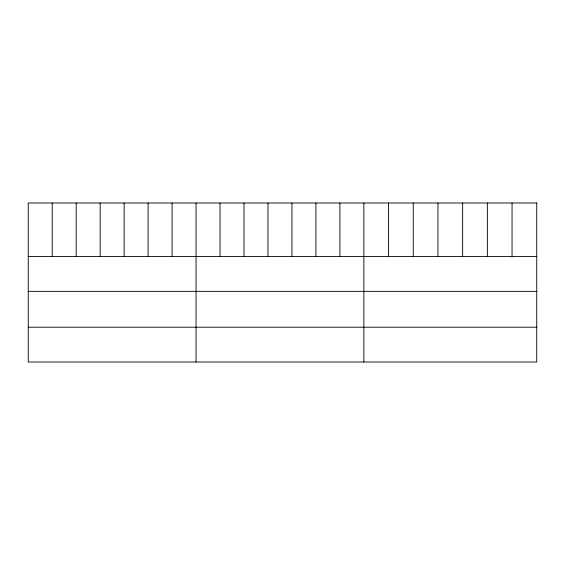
<?xml version="1.0" encoding="UTF-8"?>
<svg xmlns="http://www.w3.org/2000/svg" width="565" height="565" viewBox="0 0 565 565"><rect width="100%" height="100%" fill="white"/><g stroke="black" fill="none" stroke-linecap="round" stroke-linejoin="round"><path stroke-width="0.85" d="M28.25 256.552L536.75 256.552M28.25 291.349L536.75 291.349M28.25 327.206L536.75 327.206M512.052 202.997L512.052 256.552M487.355 202.997L487.355 256.552M462.657 202.997L462.657 256.552M437.953 202.997L437.953 256.552M413.255 202.997L413.255 256.552M388.558 202.997L388.558 256.552M363.86 202.997L363.86 362.003M339.89 202.997L339.89 256.552M315.913 202.997L315.913 256.552M291.943 202.997L291.943 256.552M267.972 202.997L267.972 256.552M244.002 202.997L244.002 256.552M220.025 202.997L220.025 256.552M196.055 202.997L196.055 362.003M172.085 202.997L172.085 256.552M148.108 202.997L148.108 256.552M124.138 202.997L124.138 256.552M100.167 202.997L100.167 256.552M76.197 202.997L76.197 256.552M52.22 202.997L52.22 256.552M536.75 202.997L28.25 202.997L28.25 362.003L536.75 362.003L536.75 202.997"/></g></svg>
